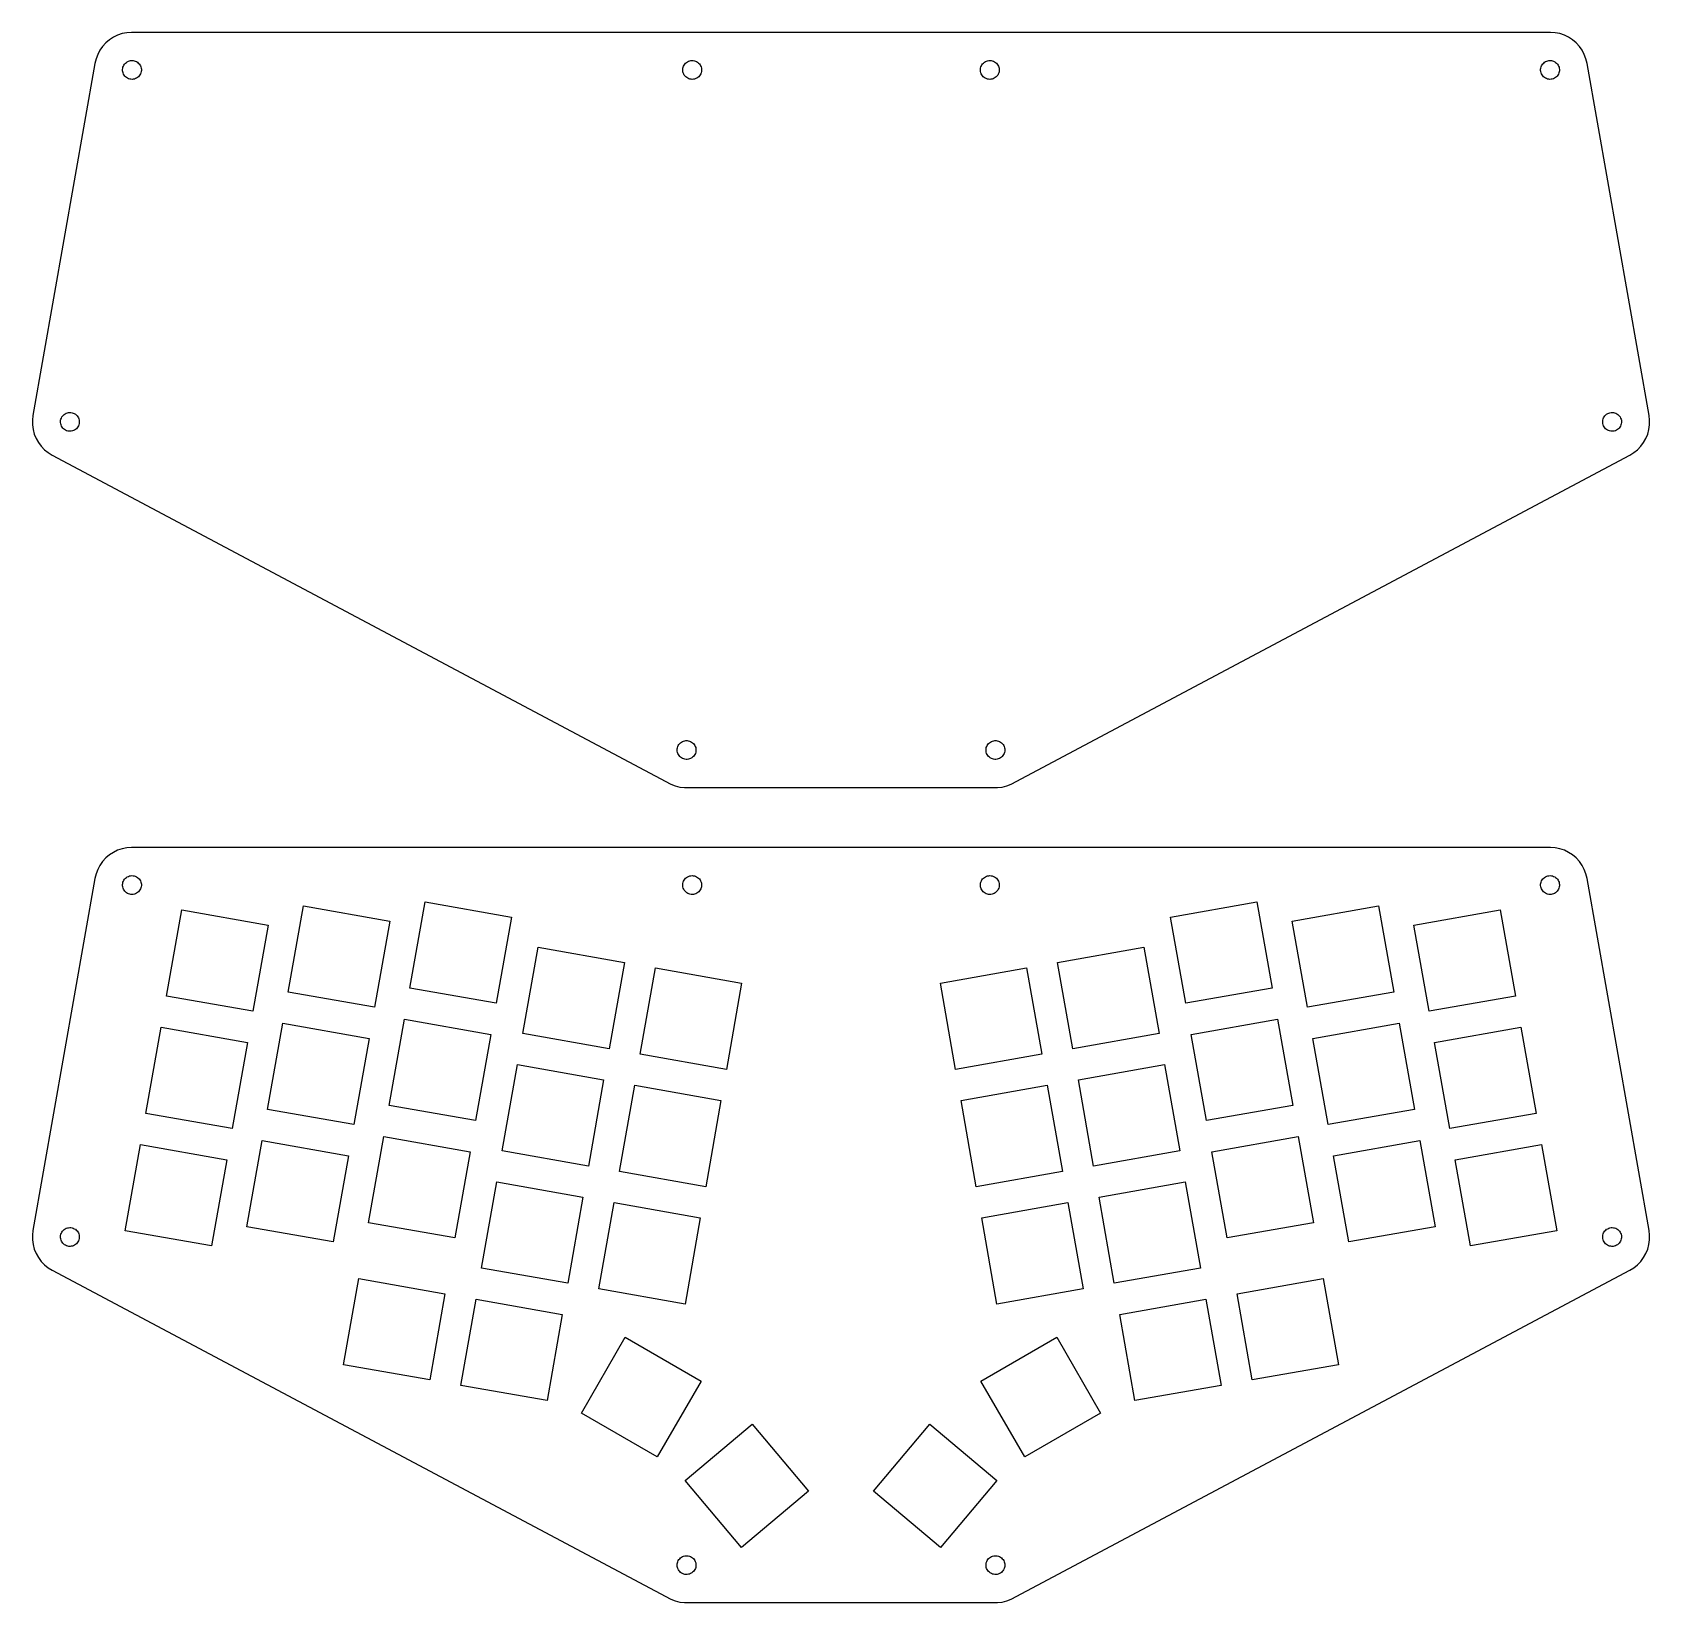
# Model space of a CAD drawing. Header units: metres. Extents: x -129 to 129, y -24 to 227.
import ezdxf

# ---------------------------------------------------------------- set-up
doc = ezdxf.new("R2010")
doc.units = ezdxf.units.M

msp = doc.modelspace()

# ---------------------------------------------------------------- linework, layer by layer
for p, q in [((-117.263, 224.959), (-117.771, 224.403)), ((-116.689, 225.448), (-117.263, 224.959)), ((-116.059, 225.86), (-116.689, 225.448)), ((-115.382, 226.191), (-116.059, 225.86)), ((-114.668, 226.433), (-115.382, 226.191)), ((-113.93, 226.585), (-114.668, 226.433)), ((-113.179, 226.643), (-113.93, 226.585)), ((113.179, 226.643), (-113.179, 226.643)), ((113.93, 226.585), (113.179, 226.643)), ((114.668, 226.433), (113.93, 226.585)), ((115.382, 226.191), (114.668, 226.433)), ((116.059, 225.86), (115.382, 226.191)), ((116.689, 225.448), (116.059, 225.86)), ((117.263, 224.959), (116.689, 225.448)), ((117.771, 224.403), (117.263, 224.959)), ((-118.827, 222.418), (-119.004, 221.685)), ((-118.559, 223.122), (-118.827, 222.418)), ((-118.205, 223.787), (-118.559, 223.122)), ((-117.771, 224.403), (-118.205, 223.787)), ((-113.994, 221.844), (-113.836, 221.948)), ((-113.836, 221.948), (-113.667, 222.03)), ((-113.667, 222.03), (-113.488, 222.091)), ((-113.488, 222.091), (-113.304, 222.129)), ((-113.304, 222.129), (-113.116, 222.143)), ((-113.116, 222.143), (-112.928, 222.134)), ((-112.928, 222.134), (-112.742, 222.101)), ((-112.742, 222.101), (-112.562, 222.046)), ((-112.562, 222.046), (-112.391, 221.968)), ((-112.391, 221.968), (-112.23, 221.869)), ((-112.23, 221.869), (-112.084, 221.751)), ((-24.6361, 221.844), (-24.4785, 221.948)), ((-24.4785, 221.948), (-24.3092, 222.03)), ((-24.3092, 222.03), (-24.1308, 222.091)), ((-24.1308, 222.091), (-23.9463, 222.129)), ((-23.9463, 222.129), (-23.7585, 222.143)), ((-23.7585, 222.143), (-23.5704, 222.134)), ((-23.5704, 222.134), (-23.3849, 222.101)), ((-23.3849, 222.101), (-23.2049, 222.046)), ((-23.2049, 222.046), (-23.0334, 221.968)), ((-23.0334, 221.968), (-22.8729, 221.869)), ((-22.8729, 221.869), (-22.7261, 221.751)), ((22.7261, 221.751), (22.8729, 221.869)), ((22.8729, 221.869), (23.0334, 221.968)), ((23.0334, 221.968), (23.2049, 222.046)), ((23.2049, 222.046), (23.3849, 222.101)), ((23.3849, 222.101), (23.5704, 222.134)), ((23.5704, 222.134), (23.7585, 222.143)), ((23.7585, 222.143), (23.9463, 222.129)), ((23.9463, 222.129), (24.1308, 222.091)), ((24.1308, 222.091), (24.3092, 222.03)), ((24.3092, 222.03), (24.4785, 221.948)), ((24.4785, 221.948), (24.6361, 221.844)), ((112.084, 221.751), (112.23, 221.869)), ((112.23, 221.869), (112.391, 221.968)), ((112.391, 221.968), (112.562, 222.046)), ((112.562, 222.046), (112.742, 222.101)), ((112.742, 222.101), (112.928, 222.134)), ((112.928, 222.134), (113.116, 222.143)), ((113.116, 222.143), (113.304, 222.129)), ((113.304, 222.129), (113.488, 222.091)), ((113.488, 222.091), (113.667, 222.03)), ((113.667, 222.03), (113.836, 221.948)), ((113.836, 221.948), (113.994, 221.844)), ((118.205, 223.787), (117.771, 224.403)), ((118.559, 223.122), (118.205, 223.787)), ((118.827, 222.418), (118.559, 223.122)), ((119.004, 221.685), (118.827, 222.418)), ((-119.004, 221.685), (-128.902, 165.551)), ((-114.593, 220.717), (-114.572, 220.904)), ((-114.591, 220.528), (-114.593, 220.717)), ((-114.564, 220.342), (-114.591, 220.528)), ((-114.572, 220.904), (-114.528, 221.087)), ((-114.515, 220.16), (-114.564, 220.342)), ((-114.528, 221.087), (-114.461, 221.263)), ((-114.443, 219.986), (-114.515, 220.16)), ((-114.461, 221.263), (-114.373, 221.429)), ((-114.35, 219.822), (-114.443, 219.986)), ((-114.373, 221.429), (-114.264, 221.583)), ((-114.237, 219.671), (-114.35, 219.822)), ((-114.264, 221.583), (-114.137, 221.722)), ((-114.107, 219.536), (-114.237, 219.671)), ((-114.137, 221.722), (-113.994, 221.844)), ((-113.96, 219.418), (-114.107, 219.536)), ((-113.799, 219.319), (-113.96, 219.418)), ((-113.628, 219.241), (-113.799, 219.319)), ((-112.354, 219.339), (-112.523, 219.257)), ((-112.197, 219.442), (-112.354, 219.339)), ((-112.053, 219.564), (-112.197, 219.442)), ((-112.084, 221.751), (-111.953, 221.616)), ((-111.926, 219.703), (-112.053, 219.564)), ((-111.953, 221.616), (-111.84, 221.465)), ((-111.818, 219.857), (-111.926, 219.703)), ((-111.84, 221.465), (-111.747, 221.301)), ((-111.729, 220.024), (-111.818, 219.857)), ((-111.747, 221.301), (-111.675, 221.127)), ((-111.662, 220.2), (-111.729, 220.024)), ((-111.675, 221.127), (-111.626, 220.945)), ((-111.618, 220.383), (-111.662, 220.2)), ((-111.626, 220.945), (-111.6, 220.758)), ((-111.597, 220.57), (-111.618, 220.383)), ((-111.6, 220.758), (-111.597, 220.57)), ((-25.2358, 220.717), (-25.2148, 220.904)), ((-25.2331, 220.528), (-25.2358, 220.717)), ((-25.2069, 220.342), (-25.2331, 220.528)), ((-25.2148, 220.904), (-25.1705, 221.087)), ((-25.1575, 220.16), (-25.2069, 220.342)), ((-25.1705, 221.087), (-25.1036, 221.263)), ((-25.0858, 219.986), (-25.1575, 220.16)), ((-25.1036, 221.263), (-25.0152, 221.429)), ((-24.9927, 219.822), (-25.0858, 219.986)), ((-25.0152, 221.429), (-24.9066, 221.583)), ((-24.8799, 219.671), (-24.9927, 219.822)), ((-24.9066, 221.583), (-24.7796, 221.722)), ((-24.749, 219.536), (-24.8799, 219.671)), ((-24.7796, 221.722), (-24.6361, 221.844)), ((-24.6022, 219.418), (-24.749, 219.536)), ((-24.4418, 219.319), (-24.6022, 219.418)), ((-24.2702, 219.241), (-24.4418, 219.319)), ((-22.9967, 219.339), (-23.166, 219.257)), ((-22.839, 219.442), (-22.9967, 219.339)), ((-22.6956, 219.564), (-22.839, 219.442)), ((-22.7261, 221.751), (-22.5953, 221.616)), ((-22.5686, 219.703), (-22.6956, 219.564)), ((-22.5953, 221.616), (-22.4824, 221.465)), ((-22.46, 219.857), (-22.5686, 219.703)), ((-22.4824, 221.465), (-22.3894, 221.301)), ((-22.3715, 220.024), (-22.46, 219.857)), ((-22.3894, 221.301), (-22.3176, 221.127)), ((-22.3046, 220.2), (-22.3715, 220.024)), ((-22.3176, 221.127), (-22.2682, 220.945)), ((-22.2604, 220.383), (-22.3046, 220.2)), ((-22.2682, 220.945), (-22.242, 220.758)), ((-22.2393, 220.57), (-22.2604, 220.383)), ((-22.242, 220.758), (-22.2393, 220.57)), ((22.2393, 220.57), (22.242, 220.758)), ((22.2604, 220.383), (22.2393, 220.57)), ((22.242, 220.758), (22.2682, 220.945)), ((22.3046, 220.2), (22.2604, 220.383)), ((22.2682, 220.945), (22.3176, 221.127)), ((22.3715, 220.024), (22.3046, 220.2)), ((22.3176, 221.127), (22.3894, 221.301)), ((22.46, 219.857), (22.3715, 220.024)), ((22.3894, 221.301), (22.4824, 221.465)), ((22.5686, 219.703), (22.46, 219.857)), ((22.4824, 221.465), (22.5953, 221.616)), ((22.6956, 219.564), (22.5686, 219.703)), ((22.5953, 221.616), (22.7261, 221.751)), ((22.839, 219.442), (22.6956, 219.564)), ((22.9967, 219.339), (22.839, 219.442)), ((23.166, 219.257), (22.9967, 219.339)), ((24.4418, 219.319), (24.2702, 219.241)), ((24.6022, 219.418), (24.4418, 219.319)), ((24.749, 219.536), (24.6022, 219.418)), ((24.6361, 221.844), (24.7796, 221.722)), ((24.8799, 219.671), (24.749, 219.536)), ((24.7796, 221.722), (24.9066, 221.583)), ((24.9927, 219.822), (24.8799, 219.671)), ((24.9066, 221.583), (25.0152, 221.429)), ((25.0858, 219.986), (24.9927, 219.822)), ((25.0152, 221.429), (25.1036, 221.263)), ((25.1575, 220.16), (25.0858, 219.986)), ((25.1036, 221.263), (25.1705, 221.087)), ((25.2069, 220.342), (25.1575, 220.16)), ((25.1705, 221.087), (25.2148, 220.904)), ((25.2331, 220.528), (25.2069, 220.342)), ((25.2148, 220.904), (25.2358, 220.717)), ((25.2358, 220.717), (25.2331, 220.528)), ((111.597, 220.57), (111.6, 220.758)), ((111.618, 220.383), (111.597, 220.57)), ((111.6, 220.758), (111.626, 220.945)), ((111.662, 220.2), (111.618, 220.383)), ((111.626, 220.945), (111.675, 221.127)), ((111.729, 220.024), (111.662, 220.2)), ((111.675, 221.127), (111.747, 221.301)), ((111.818, 219.857), (111.729, 220.024)), ((111.747, 221.301), (111.84, 221.465)), ((111.926, 219.703), (111.818, 219.857)), ((111.84, 221.465), (111.953, 221.616)), ((112.053, 219.564), (111.926, 219.703)), ((111.953, 221.616), (112.084, 221.751)), ((112.197, 219.442), (112.053, 219.564)), ((112.354, 219.339), (112.197, 219.442)), ((112.523, 219.257), (112.354, 219.339)), ((113.799, 219.319), (113.628, 219.241)), ((113.96, 219.418), (113.799, 219.319)), ((114.107, 219.536), (113.96, 219.418)), ((113.994, 221.844), (114.137, 221.722)), ((114.237, 219.671), (114.107, 219.536)), ((114.137, 221.722), (114.264, 221.583)), ((114.35, 219.822), (114.237, 219.671)), ((114.264, 221.583), (114.373, 221.429)), ((114.443, 219.986), (114.35, 219.822)), ((114.373, 221.429), (114.461, 221.263)), ((114.515, 220.16), (114.443, 219.986)), ((114.461, 221.263), (114.528, 221.087)), ((114.564, 220.342), (114.515, 220.16)), ((114.528, 221.087), (114.572, 220.904)), ((114.591, 220.528), (114.564, 220.342)), ((114.572, 220.904), (114.593, 220.717)), ((114.593, 220.717), (114.591, 220.528)), ((128.902, 165.551), (119.004, 221.685)), ((-113.448, 219.185), (-113.628, 219.241)), ((-113.262, 219.153), (-113.448, 219.185)), ((-113.074, 219.144), (-113.262, 219.153)), ((-112.886, 219.158), (-113.074, 219.144)), ((-112.702, 219.196), (-112.886, 219.158)), ((-112.523, 219.257), (-112.702, 219.196)), ((-24.0903, 219.185), (-24.2702, 219.241)), ((-23.9048, 219.153), (-24.0903, 219.185)), ((-23.7166, 219.144), (-23.9048, 219.153)), ((-23.5288, 219.158), (-23.7166, 219.144)), ((-23.3443, 219.196), (-23.5288, 219.158)), ((-23.166, 219.257), (-23.3443, 219.196)), ((23.3443, 219.196), (23.166, 219.257)), ((23.5288, 219.158), (23.3443, 219.196)), ((23.7166, 219.144), (23.5288, 219.158)), ((23.9048, 219.153), (23.7166, 219.144)), ((24.0903, 219.185), (23.9048, 219.153)), ((24.2702, 219.241), (24.0903, 219.185)), ((112.702, 219.196), (112.523, 219.257)), ((112.886, 219.158), (112.702, 219.196)), ((113.074, 219.144), (112.886, 219.158)), ((113.262, 219.153), (113.074, 219.144)), ((113.448, 219.185), (113.262, 219.153)), ((113.628, 219.241), (113.448, 219.185)), ((-128.902, 165.551), (-128.986, 164.802)), ((-124.426, 164.953), (-124.359, 165.129)), ((-124.359, 165.129), (-124.271, 165.295)), ((-124.271, 165.295), (-124.162, 165.449)), ((-124.162, 165.449), (-124.035, 165.588)), ((-124.035, 165.588), (-123.892, 165.71)), ((-123.892, 165.71), (-123.734, 165.814)), ((-123.734, 165.814), (-123.565, 165.896)), ((-123.565, 165.896), (-123.386, 165.957)), ((-123.386, 165.957), (-123.202, 165.995)), ((-123.202, 165.995), (-123.014, 166.009)), ((-123.014, 166.009), (-122.826, 166)), ((-122.826, 166), (-122.64, 165.967)), ((-122.64, 165.967), (-122.46, 165.912)), ((-122.46, 165.912), (-122.289, 165.834)), ((-122.289, 165.834), (-122.128, 165.735)), ((-122.128, 165.735), (-121.982, 165.617)), ((-121.982, 165.617), (-121.851, 165.482)), ((-121.851, 165.482), (-121.738, 165.331)), ((-121.738, 165.331), (-121.645, 165.167)), ((-121.645, 165.167), (-121.573, 164.993)), ((121.573, 164.993), (121.645, 165.167)), ((121.645, 165.167), (121.738, 165.331)), ((121.738, 165.331), (121.851, 165.482)), ((121.851, 165.482), (121.982, 165.617)), ((121.982, 165.617), (122.128, 165.735)), ((122.128, 165.735), (122.289, 165.834)), ((122.289, 165.834), (122.46, 165.912)), ((122.46, 165.912), (122.64, 165.967)), ((122.64, 165.967), (122.826, 166)), ((122.826, 166), (123.014, 166.009)), ((123.014, 166.009), (123.202, 165.995)), ((123.202, 165.995), (123.386, 165.957)), ((123.386, 165.957), (123.565, 165.896)), ((123.565, 165.896), (123.734, 165.814)), ((123.734, 165.814), (123.892, 165.71)), ((123.892, 165.71), (124.035, 165.588)), ((124.035, 165.588), (124.162, 165.449)), ((124.162, 165.449), (124.271, 165.295)), ((124.271, 165.295), (124.359, 165.129)), ((124.359, 165.129), (124.426, 164.953)), ((128.986, 164.802), (128.902, 165.551)), ((-128.986, 164.802), (-128.975, 164.049)), ((-128.975, 164.049), (-128.87, 163.303)), ((-128.87, 163.303), (-128.673, 162.576)), ((-128.673, 162.576), (-128.386, 161.879)), ((-124.491, 164.583), (-124.47, 164.77)), ((-124.489, 164.394), (-124.491, 164.583)), ((-124.462, 164.208), (-124.489, 164.394)), ((-124.47, 164.77), (-124.426, 164.953)), ((-124.413, 164.026), (-124.462, 164.208)), ((-124.341, 163.852), (-124.413, 164.026)), ((-124.248, 163.688), (-124.341, 163.852)), ((-124.135, 163.537), (-124.248, 163.688)), ((-124.005, 163.402), (-124.135, 163.537)), ((-123.858, 163.284), (-124.005, 163.402)), ((-123.697, 163.185), (-123.858, 163.284)), ((-123.526, 163.107), (-123.697, 163.185)), ((-123.346, 163.051), (-123.526, 163.107)), ((-123.16, 163.019), (-123.346, 163.051)), ((-122.972, 163.009), (-123.16, 163.019)), ((-122.784, 163.024), (-122.972, 163.009)), ((-122.6, 163.062), (-122.784, 163.024)), ((-122.421, 163.123), (-122.6, 163.062)), ((-122.252, 163.205), (-122.421, 163.123)), ((-122.095, 163.308), (-122.252, 163.205)), ((-121.951, 163.43), (-122.095, 163.308)), ((-121.824, 163.569), (-121.951, 163.43)), ((-121.715, 163.723), (-121.824, 163.569)), ((-121.627, 163.89), (-121.715, 163.723)), ((-121.56, 164.066), (-121.627, 163.89)), ((-121.573, 164.993), (-121.524, 164.811)), ((-121.516, 164.249), (-121.56, 164.066)), ((-121.524, 164.811), (-121.497, 164.624)), ((-121.495, 164.436), (-121.516, 164.249)), ((-121.497, 164.624), (-121.495, 164.436)), ((121.495, 164.436), (121.497, 164.624)), ((121.516, 164.249), (121.495, 164.436)), ((121.497, 164.624), (121.524, 164.811)), ((121.56, 164.066), (121.516, 164.249)), ((121.524, 164.811), (121.573, 164.993)), ((121.627, 163.89), (121.56, 164.066)), ((121.715, 163.723), (121.627, 163.89)), ((121.824, 163.569), (121.715, 163.723)), ((121.951, 163.43), (121.824, 163.569)), ((122.095, 163.308), (121.951, 163.43)), ((122.252, 163.205), (122.095, 163.308)), ((122.421, 163.123), (122.252, 163.205)), ((122.6, 163.062), (122.421, 163.123)), ((122.784, 163.024), (122.6, 163.062)), ((122.972, 163.009), (122.784, 163.024)), ((123.16, 163.019), (122.972, 163.009)), ((123.346, 163.051), (123.16, 163.019)), ((123.526, 163.107), (123.346, 163.051)), ((123.697, 163.185), (123.526, 163.107)), ((123.858, 163.284), (123.697, 163.185)), ((124.005, 163.402), (123.858, 163.284)), ((124.135, 163.537), (124.005, 163.402)), ((124.248, 163.688), (124.135, 163.537)), ((124.341, 163.852), (124.248, 163.688)), ((124.413, 164.026), (124.341, 163.852)), ((124.462, 164.208), (124.413, 164.026)), ((124.426, 164.953), (124.47, 164.77)), ((124.489, 164.394), (124.462, 164.208)), ((124.47, 164.77), (124.491, 164.583)), ((124.491, 164.583), (124.489, 164.394)), ((128.386, 161.879), (128.673, 162.576)), ((128.673, 162.576), (128.87, 163.303)), ((128.87, 163.303), (128.975, 164.049)), ((128.975, 164.049), (128.986, 164.802)), ((-128.386, 161.879), (-128.014, 161.224)), ((-128.014, 161.224), (-127.562, 160.621)), ((-127.562, 160.621), (-127.039, 160.079)), ((-127.039, 160.079), (-126.452, 159.606)), ((126.452, 159.606), (127.039, 160.079)), ((127.039, 160.079), (127.562, 160.621)), ((127.562, 160.621), (128.014, 161.224)), ((128.014, 161.224), (128.386, 161.879)), ((-126.452, 159.606), (-125.81, 159.212)), ((-125.81, 159.212), (-27.1458, 106.736)), ((27.1458, 106.736), (125.81, 159.212)), ((125.81, 159.212), (126.452, 159.606)), ((-25.4416, 113.444), (-25.2772, 113.536)), ((-25.2772, 113.536), (-25.1026, 113.606)), ((-25.1026, 113.606), (-24.9204, 113.654)), ((-24.9204, 113.654), (-24.7337, 113.679)), ((-24.7337, 113.679), (-24.5453, 113.68)), ((-24.5453, 113.68), (-24.3583, 113.658)), ((-24.3583, 113.658), (-24.1755, 113.613)), ((-24.1755, 113.613), (-23.9999, 113.544)), ((-23.9999, 113.544), (-23.8342, 113.455)), ((23.8342, 113.455), (23.9999, 113.544)), ((23.9999, 113.544), (24.1755, 113.613)), ((24.1755, 113.613), (24.3583, 113.658)), ((24.3583, 113.658), (24.5453, 113.68)), ((24.5453, 113.68), (24.7337, 113.679)), ((24.7337, 113.679), (24.9204, 113.654)), ((24.9204, 113.654), (25.1026, 113.606)), ((25.1026, 113.606), (25.2772, 113.536)), ((25.2772, 113.536), (25.4416, 113.444)), ((-26.129, 112.172), (-26.1185, 112.36)), ((-26.1159, 111.984), (-26.129, 112.172)), ((-26.1185, 112.36), (-26.0845, 112.546)), ((-26.0793, 111.8), (-26.1159, 111.984)), ((-26.0845, 112.546), (-26.0276, 112.725)), ((-26.0199, 111.621), (-26.0793, 111.8)), ((-26.0276, 112.725), (-25.9485, 112.896)), ((-25.9384, 111.451), (-26.0199, 111.621)), ((-25.9485, 112.896), (-25.8487, 113.056)), ((-25.8364, 111.293), (-25.9384, 111.451)), ((-25.8487, 113.056), (-25.7297, 113.202)), ((-25.7153, 111.148), (-25.8364, 111.293)), ((-25.7297, 113.202), (-25.5933, 113.332)), ((-25.5771, 111.02), (-25.7153, 111.148)), ((-25.5933, 113.332), (-25.4416, 113.444)), ((-25.424, 110.911), (-25.5771, 111.02)), ((-23.8342, 113.455), (-23.681, 113.345)), ((-23.6649, 111.034), (-23.8165, 110.922)), ((-23.681, 113.345), (-23.5428, 113.217)), ((-23.5285, 111.164), (-23.6649, 111.034)), ((-23.5428, 113.217), (-23.4217, 113.073)), ((-23.4094, 111.31), (-23.5285, 111.164)), ((-23.4217, 113.073), (-23.3197, 112.915)), ((-23.3096, 111.469), (-23.4094, 111.31)), ((-23.3197, 112.915), (-23.2383, 112.745)), ((-23.2306, 111.64), (-23.3096, 111.469)), ((-23.2383, 112.745), (-23.1788, 112.566)), ((-23.1736, 111.82), (-23.2306, 111.64)), ((-23.1788, 112.566), (-23.1423, 112.381)), ((-23.1396, 112.005), (-23.1736, 111.82)), ((-23.1423, 112.381), (-23.1291, 112.193)), ((-23.1291, 112.193), (-23.1396, 112.005)), ((23.1291, 112.193), (23.1423, 112.381)), ((23.1396, 112.005), (23.1291, 112.193)), ((23.1736, 111.82), (23.1396, 112.005)), ((23.1423, 112.381), (23.1788, 112.566)), ((23.2306, 111.64), (23.1736, 111.82)), ((23.1788, 112.566), (23.2383, 112.745)), ((23.3096, 111.469), (23.2306, 111.64)), ((23.2383, 112.745), (23.3197, 112.915)), ((23.4094, 111.31), (23.3096, 111.469)), ((23.3197, 112.915), (23.4217, 113.073)), ((23.5285, 111.164), (23.4094, 111.31)), ((23.4217, 113.073), (23.5428, 113.217)), ((23.6649, 111.034), (23.5285, 111.164)), ((23.5428, 113.217), (23.681, 113.345)), ((23.8165, 110.922), (23.6649, 111.034)), ((23.681, 113.345), (23.8342, 113.455)), ((25.5771, 111.02), (25.424, 110.911)), ((25.4416, 113.444), (25.5933, 113.332)), ((25.7153, 111.148), (25.5771, 111.02)), ((25.5933, 113.332), (25.7297, 113.202)), ((25.8364, 111.293), (25.7153, 111.148)), ((25.7297, 113.202), (25.8487, 113.056)), ((25.9384, 111.451), (25.8364, 111.293)), ((25.8487, 113.056), (25.9485, 112.896)), ((26.0199, 111.621), (25.9384, 111.451)), ((25.9485, 112.896), (26.0276, 112.725)), ((26.0793, 111.8), (26.0199, 111.621)), ((26.0276, 112.725), (26.0845, 112.546)), ((26.1159, 111.984), (26.0793, 111.8)), ((26.0845, 112.546), (26.1185, 112.36)), ((26.129, 112.172), (26.1159, 111.984)), ((26.1185, 112.36), (26.129, 112.172)), ((-25.2583, 110.821), (-25.424, 110.911)), ((-25.0826, 110.753), (-25.2583, 110.821)), ((-24.8999, 110.707), (-25.0826, 110.753)), ((-24.7128, 110.685), (-24.8999, 110.707)), ((-24.5244, 110.686), (-24.7128, 110.685)), ((-24.3377, 110.711), (-24.5244, 110.686)), ((-24.1556, 110.759), (-24.3377, 110.711)), ((-23.9809, 110.83), (-24.1556, 110.759)), ((-23.8165, 110.922), (-23.9809, 110.83)), ((23.9809, 110.83), (23.8165, 110.922)), ((24.1556, 110.759), (23.9809, 110.83)), ((24.3377, 110.711), (24.1556, 110.759)), ((24.5244, 110.686), (24.3377, 110.711)), ((24.7128, 110.685), (24.5244, 110.686)), ((24.8999, 110.707), (24.7128, 110.685)), ((25.0826, 110.753), (24.8999, 110.707)), ((25.2583, 110.821), (25.0826, 110.753)), ((25.424, 110.911), (25.2583, 110.821)), ((-27.1458, 106.736), (-26.4433, 106.464)), ((-26.4433, 106.464), (-25.7122, 106.281)), ((-25.7122, 106.281), (-24.964, 106.192)), ((-24.964, 106.192), (24.964, 106.192)), ((24.964, 106.192), (25.7122, 106.281)), ((25.7122, 106.281), (26.4433, 106.464)), ((26.4433, 106.464), (27.1458, 106.736)), ((-116.059, 95.8604), (-116.689, 95.4478)), ((-115.382, 96.1907), (-116.059, 95.8604)), ((-114.668, 96.4335), (-115.382, 96.1907)), ((-113.93, 96.585), (-114.668, 96.4335)), ((-113.179, 96.6428), (-113.93, 96.585)), ((113.179, 96.6428), (-113.179, 96.6428)), ((113.93, 96.585), (113.179, 96.6428)), ((114.668, 96.4335), (113.93, 96.585)), ((115.382, 96.1907), (114.668, 96.4335)), ((116.059, 95.8604), (115.382, 96.1907)), ((116.689, 95.4478), (116.059, 95.8604)), ((-118.559, 93.122), (-118.827, 92.4176)), ((-118.205, 93.7873), (-118.559, 93.122)), ((-117.771, 94.403), (-118.205, 93.7873)), ((-117.263, 94.9594), (-117.771, 94.403)), ((-116.689, 95.4478), (-117.263, 94.9594)), ((117.263, 94.9594), (116.689, 95.4478)), ((117.771, 94.403), (117.263, 94.9594)), ((118.205, 93.7873), (117.771, 94.403)), ((118.559, 93.122), (118.205, 93.7873)), ((118.827, 92.4176), (118.559, 93.122)), ((-119.004, 91.6853), (-128.902, 35.5512)), ((-118.827, 92.4176), (-119.004, 91.6853)), ((-114.593, 90.7167), (-114.572, 90.9039)), ((-114.591, 90.5283), (-114.593, 90.7167)), ((-114.564, 90.3418), (-114.591, 90.5283)), ((-114.572, 90.9039), (-114.528, 91.0869)), ((-114.515, 90.16), (-114.564, 90.3418)), ((-114.528, 91.0869), (-114.461, 91.263)), ((-114.461, 91.263), (-114.373, 91.4294)), ((-114.373, 91.4294), (-114.264, 91.5833)), ((-114.264, 91.5833), (-114.137, 91.7224)), ((-114.137, 91.7224), (-113.994, 91.8445)), ((-113.994, 91.8445), (-113.836, 91.9476)), ((-113.836, 91.9476), (-113.667, 92.0302)), ((-113.667, 92.0302), (-113.488, 92.0909)), ((-113.488, 92.0909), (-113.304, 92.1288)), ((-113.304, 92.1288), (-113.116, 92.1432)), ((-113.116, 92.1432), (-112.928, 92.134)), ((-112.928, 92.134), (-112.742, 92.1013)), ((-112.742, 92.1013), (-112.562, 92.0456)), ((-112.562, 92.0456), (-112.391, 91.9678)), ((-112.391, 91.9678), (-112.23, 91.8691)), ((-112.23, 91.8691), (-112.084, 91.7511)), ((-112.084, 91.7511), (-111.953, 91.6156)), ((-111.953, 91.6156), (-111.84, 91.4647)), ((-111.84, 91.4647), (-111.747, 91.3009)), ((-111.747, 91.3009), (-111.675, 91.1268)), ((-111.675, 91.1268), (-111.626, 90.945)), ((-111.618, 90.3829), (-111.662, 90.1998)), ((-111.626, 90.945), (-111.6, 90.7585)), ((-111.597, 90.5701), (-111.618, 90.3829)), ((-111.6, 90.7585), (-111.597, 90.5701)), ((-25.2358, 90.7167), (-25.2148, 90.9039)), ((-25.2331, 90.5283), (-25.2358, 90.7167)), ((-25.2069, 90.3418), (-25.2331, 90.5283)), ((-25.2148, 90.9039), (-25.1705, 91.087)), ((-25.1575, 90.16), (-25.2069, 90.3418)), ((-25.1705, 91.087), (-25.1036, 91.2631)), ((-25.1036, 91.2631), (-25.0152, 91.4294)), ((-25.0152, 91.4294), (-24.9066, 91.5833)), ((-24.9066, 91.5833), (-24.7796, 91.7224)), ((-24.7796, 91.7224), (-24.6361, 91.8445)), ((-24.6361, 91.8445), (-24.4785, 91.9476)), ((-24.4785, 91.9476), (-24.3092, 92.0302)), ((-24.3092, 92.0302), (-24.1308, 92.0909)), ((-24.1308, 92.0909), (-23.9463, 92.1288)), ((-23.9463, 92.1288), (-23.7585, 92.1432)), ((-23.7585, 92.1432), (-23.5704, 92.134)), ((-23.5704, 92.134), (-23.3849, 92.1013)), ((-23.3849, 92.1013), (-23.2049, 92.0456)), ((-23.2049, 92.0456), (-23.0334, 91.9678)), ((-23.0334, 91.9678), (-22.8729, 91.8691)), ((-22.8729, 91.8691), (-22.7261, 91.7511)), ((-22.7261, 91.7511), (-22.5953, 91.6156)), ((-22.5953, 91.6156), (-22.4824, 91.4647)), ((-22.4824, 91.4647), (-22.3894, 91.3009)), ((-22.3894, 91.3009), (-22.3176, 91.1268)), ((-22.3176, 91.1268), (-22.2682, 90.945)), ((-22.2604, 90.3829), (-22.3046, 90.1998)), ((-22.2682, 90.945), (-22.242, 90.7585)), ((-22.2393, 90.5701), (-22.2604, 90.3829)), ((-22.242, 90.7585), (-22.2393, 90.5701)), ((22.2393, 90.5701), (22.242, 90.7585)), ((22.2604, 90.3829), (22.2393, 90.5701)), ((22.242, 90.7585), (22.2682, 90.945)), ((22.3046, 90.1998), (22.2604, 90.3829)), ((22.2682, 90.945), (22.3176, 91.1268)), ((22.3176, 91.1268), (22.3894, 91.3009)), ((22.3894, 91.3009), (22.4824, 91.4647)), ((22.4824, 91.4647), (22.5953, 91.6156)), ((22.5953, 91.6156), (22.7261, 91.7511)), ((22.7261, 91.7511), (22.8729, 91.8691)), ((22.8729, 91.8691), (23.0334, 91.9678)), ((23.0334, 91.9678), (23.2049, 92.0456)), ((23.2049, 92.0456), (23.3849, 92.1013)), ((23.3849, 92.1013), (23.5704, 92.134)), ((23.5704, 92.134), (23.7585, 92.1432)), ((23.7585, 92.1432), (23.9463, 92.1288)), ((23.9463, 92.1288), (24.1308, 92.0909)), ((24.1308, 92.0909), (24.3092, 92.0302)), ((24.3092, 92.0302), (24.4785, 91.9476)), ((24.4785, 91.9476), (24.6361, 91.8445)), ((24.6361, 91.8445), (24.7796, 91.7224)), ((24.7796, 91.7224), (24.9066, 91.5833)), ((24.9066, 91.5833), (25.0152, 91.4294)), ((25.0152, 91.4294), (25.1036, 91.2631)), ((25.1036, 91.2631), (25.1705, 91.087)), ((25.2069, 90.3418), (25.1575, 90.16)), ((25.1705, 91.087), (25.2148, 90.9039)), ((25.2331, 90.5283), (25.2069, 90.3418)), ((25.2148, 90.9039), (25.2358, 90.7167)), ((25.2358, 90.7167), (25.2331, 90.5283)), ((111.597, 90.5701), (111.6, 90.7585)), ((111.618, 90.3829), (111.597, 90.5701)), ((111.6, 90.7585), (111.626, 90.945)), ((111.662, 90.1998), (111.618, 90.3829)), ((111.626, 90.945), (111.675, 91.1268)), ((111.675, 91.1268), (111.747, 91.3009)), ((111.747, 91.3009), (111.84, 91.4647)), ((111.84, 91.4647), (111.953, 91.6156)), ((111.953, 91.6156), (112.084, 91.7511)), ((112.084, 91.7511), (112.23, 91.8691)), ((112.23, 91.8691), (112.391, 91.9678)), ((112.391, 91.9678), (112.562, 92.0456)), ((112.562, 92.0456), (112.742, 92.1013)), ((112.742, 92.1013), (112.928, 92.134)), ((112.928, 92.134), (113.116, 92.1432)), ((113.116, 92.1432), (113.304, 92.1288)), ((113.304, 92.1288), (113.488, 92.0909)), ((113.488, 92.0909), (113.667, 92.0302)), ((113.667, 92.0302), (113.836, 91.9476)), ((113.836, 91.9476), (113.994, 91.8445)), ((113.994, 91.8445), (114.137, 91.7224)), ((114.137, 91.7224), (114.264, 91.5833)), ((114.264, 91.5833), (114.373, 91.4294)), ((114.373, 91.4294), (114.461, 91.263)), ((114.461, 91.263), (114.528, 91.0869)), ((114.564, 90.3418), (114.515, 90.16)), ((114.528, 91.0869), (114.572, 90.9039)), ((114.591, 90.5283), (114.564, 90.3418)), ((114.572, 90.9039), (114.593, 90.7167)), ((114.593, 90.7167), (114.591, 90.5283)), ((119.004, 91.6853), (118.827, 92.4176)), ((128.902, 35.5512), (119.004, 91.6853)), ((-114.443, 89.9858), (-114.515, 90.16)), ((-114.35, 89.8221), (-114.443, 89.9858)), ((-114.237, 89.6712), (-114.35, 89.8221)), ((-114.107, 89.5357), (-114.237, 89.6712)), ((-113.96, 89.4177), (-114.107, 89.5357)), ((-113.799, 89.319), (-113.96, 89.4177)), ((-113.628, 89.2411), (-113.799, 89.319)), ((-113.448, 89.1854), (-113.628, 89.2411)), ((-113.262, 89.1527), (-113.448, 89.1854)), ((-113.074, 89.1435), (-113.262, 89.1527)), ((-112.886, 89.158), (-113.074, 89.1435)), ((-112.702, 89.1959), (-112.886, 89.158)), ((-112.523, 89.2566), (-112.702, 89.1959)), ((-112.354, 89.3391), (-112.523, 89.2566)), ((-112.197, 89.4423), (-112.354, 89.3391)), ((-112.053, 89.5644), (-112.197, 89.4423)), ((-111.926, 89.7035), (-112.053, 89.5644)), ((-111.818, 89.8574), (-111.926, 89.7035)), ((-111.729, 90.0237), (-111.818, 89.8574)), ((-111.662, 90.1998), (-111.729, 90.0237)), ((-68.7602, 74.2101), (-66.3343, 87.9678)), ((-66.3343, 87.9678), (-52.5766, 85.5419)), ((-25.0858, 89.9858), (-25.1575, 90.16)), ((-24.9927, 89.8221), (-25.0858, 89.9858)), ((-24.8799, 89.6712), (-24.9927, 89.8221)), ((-24.749, 89.5357), (-24.8799, 89.6712)), ((-24.6022, 89.4177), (-24.749, 89.5357)), ((-24.4418, 89.319), (-24.6022, 89.4177)), ((-24.2702, 89.2412), (-24.4418, 89.319)), ((-24.0903, 89.1855), (-24.2702, 89.2412)), ((-23.9048, 89.1527), (-24.0903, 89.1855)), ((-23.7166, 89.1435), (-23.9048, 89.1527)), ((-23.5288, 89.158), (-23.7166, 89.1435)), ((-23.3443, 89.1959), (-23.5288, 89.158)), ((-23.166, 89.2566), (-23.3443, 89.1959)), ((-22.9967, 89.3392), (-23.166, 89.2566)), ((-22.839, 89.4423), (-22.9967, 89.3392)), ((-22.6956, 89.5644), (-22.839, 89.4423)), ((-22.5686, 89.7035), (-22.6956, 89.5644)), ((-22.46, 89.8574), (-22.5686, 89.7035)), ((-22.3715, 90.0237), (-22.46, 89.8574)), ((-22.3046, 90.1998), (-22.3715, 90.0237)), ((22.3715, 90.0237), (22.3046, 90.1998)), ((22.46, 89.8574), (22.3715, 90.0237)), ((22.5686, 89.7035), (22.46, 89.8574)), ((22.6956, 89.5644), (22.5686, 89.7035)), ((22.839, 89.4423), (22.6956, 89.5644)), ((22.9967, 89.3392), (22.839, 89.4423)), ((23.166, 89.2566), (22.9967, 89.3392)), ((23.3443, 89.1959), (23.166, 89.2566)), ((23.5288, 89.158), (23.3443, 89.1959)), ((23.7166, 89.1435), (23.5288, 89.158)), ((23.9048, 89.1527), (23.7166, 89.1435)), ((24.0903, 89.1855), (23.9048, 89.1527)), ((24.2702, 89.2412), (24.0903, 89.1855)), ((24.4418, 89.319), (24.2702, 89.2412)), ((24.6022, 89.4177), (24.4418, 89.319)), ((24.749, 89.5357), (24.6022, 89.4177)), ((24.8799, 89.6712), (24.749, 89.5357)), ((24.9927, 89.8221), (24.8799, 89.6712)), ((25.0858, 89.9858), (24.9927, 89.8221)), ((25.1575, 90.16), (25.0858, 89.9858)), ((52.5766, 85.5419), (66.3343, 87.9678)), ((66.3343, 87.9678), (68.7602, 74.2101)), ((111.729, 90.0237), (111.662, 90.1998)), ((111.818, 89.8574), (111.729, 90.0237)), ((111.926, 89.7035), (111.818, 89.8574)), ((112.053, 89.5644), (111.926, 89.7035)), ((112.197, 89.4423), (112.053, 89.5644)), ((112.354, 89.3391), (112.197, 89.4423)), ((112.523, 89.2566), (112.354, 89.3391)), ((112.702, 89.1959), (112.523, 89.2566)), ((112.886, 89.158), (112.702, 89.1959)), ((113.074, 89.1435), (112.886, 89.158)), ((113.262, 89.1527), (113.074, 89.1435)), ((113.448, 89.1854), (113.262, 89.1527)), ((113.628, 89.2411), (113.448, 89.1854)), ((113.799, 89.319), (113.628, 89.2411)), ((113.96, 89.4177), (113.799, 89.319)), ((114.107, 89.5357), (113.96, 89.4177)), ((114.237, 89.6712), (114.107, 89.5357)), ((114.35, 89.8221), (114.237, 89.6712)), ((114.443, 89.9858), (114.35, 89.8221)), ((114.515, 90.16), (114.443, 89.9858)), ((-107.572, 72.9302), (-105.146, 86.688)), ((-105.146, 86.688), (-91.3884, 84.2621)), ((-88.1661, 73.5701), (-85.7402, 87.3279)), ((-85.7402, 87.3279), (-71.9825, 84.902)), ((-52.5766, 85.5419), (-55.0024, 71.7842)), ((55.0024, 71.7842), (52.5766, 85.5419)), ((71.9825, 84.902), (85.7402, 87.3279)), ((85.7402, 87.3279), (88.1661, 73.5701)), ((91.3884, 84.2621), (105.146, 86.688)), ((105.146, 86.688), (107.572, 72.9302)), ((-91.3884, 84.2621), (-93.8143, 70.5044)), ((-71.9825, 84.902), (-74.4084, 71.1443)), ((74.4084, 71.1443), (71.9825, 84.902)), ((93.8143, 70.5044), (91.3884, 84.2621)), ((-50.7434, 66.9715), (-48.3176, 80.7293)), ((-48.3176, 80.7293), (-34.5598, 78.3034)), ((34.5598, 78.3034), (48.3176, 80.7293)), ((48.3176, 80.7293), (50.7434, 66.9715)), ((-34.5598, 78.3034), (-36.9857, 64.5457)), ((-32.0321, 63.6722), (-29.6062, 77.4299)), ((-29.6062, 77.4299), (-15.8484, 75.0041)), ((15.8484, 75.0041), (29.6062, 77.4299)), ((29.6062, 77.4299), (32.0321, 63.6722)), ((36.9857, 64.5457), (34.5598, 78.3034)), ((-15.8484, 75.0041), (-18.2743, 61.2463)), ((18.2743, 61.2463), (15.8484, 75.0041)), ((-93.8143, 70.5044), (-107.572, 72.9302)), ((-74.4084, 71.1443), (-88.1661, 73.5701)), ((-55.0024, 71.7842), (-68.7602, 74.2101)), ((68.7602, 74.2101), (55.0024, 71.7842)), ((88.1661, 73.5701), (74.4084, 71.1443)), ((107.572, 72.9302), (93.8143, 70.5044)), ((-110.871, 54.2189), (-108.445, 67.9766)), ((-108.445, 67.9766), (-94.6877, 65.5508)), ((-91.4654, 54.8588), (-89.0396, 68.6165)), ((-89.0396, 68.6165), (-75.2818, 66.1907)), ((-72.0595, 55.4987), (-69.6336, 69.2565)), ((-69.6336, 69.2565), (-55.8759, 66.8306)), ((55.8759, 66.8306), (69.6336, 69.2565)), ((69.6336, 69.2565), (72.0595, 55.4987)), ((75.2818, 66.1907), (89.0396, 68.6165)), ((89.0396, 68.6165), (91.4654, 54.8588)), ((94.6877, 65.5508), (108.445, 67.9766)), ((108.445, 67.9766), (110.871, 54.2189)), ((-94.6877, 65.5508), (-97.1136, 51.793)), ((-75.2818, 66.1907), (-77.7077, 52.4329)), ((-55.8759, 66.8306), (-58.3017, 53.0728)), ((-36.9857, 64.5457), (-50.7434, 66.9715)), ((50.7434, 66.9715), (36.9857, 64.5457)), ((58.3017, 53.0728), (55.8759, 66.8306)), ((77.7077, 52.4329), (75.2818, 66.1907)), ((97.1136, 51.793), (94.6877, 65.5508)), ((-54.0427, 48.2602), (-51.6169, 62.0179)), ((-51.6169, 62.0179), (-37.8591, 59.5921)), ((-18.2743, 61.2463), (-32.0321, 63.6722)), ((32.0321, 63.6722), (18.2743, 61.2463)), ((37.8591, 59.5921), (51.6169, 62.0179)), ((51.6169, 62.0179), (54.0427, 48.2602)), ((-37.8591, 59.5921), (-40.285, 45.8343)), ((40.285, 45.8343), (37.8591, 59.5921)), ((-35.3314, 44.9608), (-32.9055, 58.7186)), ((-32.9055, 58.7186), (-19.1478, 56.2927)), ((19.1478, 56.2927), (32.9055, 58.7186)), ((32.9055, 58.7186), (35.3314, 44.9608)), ((-97.1136, 51.793), (-110.871, 54.2189)), ((-77.7077, 52.4329), (-91.4654, 54.8588)), ((-58.3017, 53.0728), (-72.0595, 55.4987)), ((-19.1478, 56.2927), (-21.5736, 42.535)), ((21.5736, 42.535), (19.1478, 56.2927)), ((72.0595, 55.4987), (58.3017, 53.0728)), ((91.4654, 54.8588), (77.7077, 52.4329)), ((110.871, 54.2189), (97.1136, 51.793)), ((-114.171, 35.5075), (-111.745, 49.2653)), ((-111.745, 49.2653), (-97.9871, 46.8394)), ((-94.7647, 36.1474), (-92.3389, 49.9052)), ((-92.3389, 49.9052), (-78.5811, 47.4793)), ((-75.3588, 36.7874), (-72.9329, 50.5451)), ((-72.9329, 50.5451), (-59.1752, 48.1192)), ((59.1752, 48.1192), (72.9329, 50.5451)), ((72.9329, 50.5451), (75.3588, 36.7874)), ((78.5811, 47.4793), (92.3389, 49.9052)), ((92.3389, 49.9052), (94.7647, 36.1474)), ((97.9871, 46.8394), (111.745, 49.2653)), ((111.745, 49.2653), (114.171, 35.5075)), ((-97.9871, 46.8394), (-100.413, 33.0817)), ((-78.5811, 47.4793), (-81.007, 33.7216)), ((-59.1752, 48.1192), (-61.601, 34.3615)), ((-40.285, 45.8343), (-54.0427, 48.2602)), ((54.0427, 48.2602), (40.285, 45.8343)), ((61.601, 34.3615), (59.1752, 48.1192)), ((81.007, 33.7216), (78.5811, 47.4793)), ((100.413, 33.0817), (97.9871, 46.8394)), ((-21.5736, 42.535), (-35.3314, 44.9608)), ((35.3314, 44.9608), (21.5736, 42.535)), ((-57.342, 29.5488), (-54.9162, 43.3066)), ((-54.9162, 43.3066), (-41.1584, 40.8807)), ((41.1584, 40.8807), (54.9162, 43.3066)), ((54.9162, 43.3066), (57.342, 29.5488)), ((-41.1584, 40.8807), (-43.5843, 27.123)), ((-38.6307, 26.2495), (-36.2048, 40.0072)), ((-36.2048, 40.0072), (-22.4471, 37.5814)), ((22.4471, 37.5814), (36.2048, 40.0072)), ((36.2048, 40.0072), (38.6307, 26.2495)), ((43.5843, 27.123), (41.1584, 40.8807)), ((-81.007, 33.7216), (-94.7647, 36.1474)), ((-61.601, 34.3615), (-75.3588, 36.7874)), ((-22.4471, 37.5814), (-24.8729, 23.8236)), ((24.8729, 23.8236), (22.4471, 37.5814)), ((75.3588, 36.7874), (61.601, 34.3615)), ((94.7647, 36.1474), (81.007, 33.7216)), ((-128.902, 35.5512), (-128.986, 34.8024)), ((-128.986, 34.8024), (-128.975, 34.049)), ((-128.975, 34.049), (-128.87, 33.3029)), ((-124.491, 34.5826), (-124.47, 34.7698)), ((-124.489, 34.3943), (-124.491, 34.5826)), ((-124.462, 34.2077), (-124.489, 34.3943)), ((-124.47, 34.7698), (-124.426, 34.9529)), ((-124.413, 34.0259), (-124.462, 34.2077)), ((-124.426, 34.9529), (-124.359, 35.129)), ((-124.341, 33.8518), (-124.413, 34.0259)), ((-124.359, 35.129), (-124.271, 35.2953)), ((-124.248, 33.688), (-124.341, 33.8518)), ((-124.271, 35.2953), (-124.162, 35.4493)), ((-124.135, 33.5372), (-124.248, 33.688)), ((-124.162, 35.4493), (-124.035, 35.5883)), ((-124.005, 33.4017), (-124.135, 33.5372)), ((-124.035, 35.5883), (-123.892, 35.7104)), ((-123.892, 35.7104), (-123.734, 35.8136)), ((-123.734, 35.8136), (-123.565, 35.8962)), ((-123.565, 35.8962), (-123.386, 35.9569)), ((-123.386, 35.9569), (-123.202, 35.9948)), ((-123.202, 35.9948), (-123.014, 36.0092)), ((-123.014, 36.0092), (-122.826, 36)), ((-122.826, 36), (-122.64, 35.9673)), ((-122.64, 35.9673), (-122.46, 35.9116)), ((-122.46, 35.9116), (-122.289, 35.8338)), ((-122.289, 35.8338), (-122.128, 35.7351)), ((-122.128, 35.7351), (-121.982, 35.617)), ((-121.982, 35.617), (-121.851, 35.4815)), ((-121.824, 33.5694), (-121.951, 33.4303)), ((-121.851, 35.4815), (-121.738, 35.3307)), ((-121.715, 33.7234), (-121.824, 33.5694)), ((-121.738, 35.3307), (-121.645, 35.1669)), ((-121.627, 33.8897), (-121.715, 33.7234)), ((-121.645, 35.1669), (-121.573, 34.9928)), ((-121.56, 34.0658), (-121.627, 33.8897)), ((-121.573, 34.9928), (-121.524, 34.811)), ((-121.516, 34.2489), (-121.56, 34.0658)), ((-121.524, 34.811), (-121.497, 34.6244)), ((-121.495, 34.4361), (-121.516, 34.2489)), ((-121.497, 34.6244), (-121.495, 34.4361)), ((-100.413, 33.0817), (-114.171, 35.5075)), ((114.171, 35.5075), (100.413, 33.0817)), ((121.495, 34.4361), (121.497, 34.6244)), ((121.516, 34.2489), (121.495, 34.4361)), ((121.497, 34.6244), (121.524, 34.811)), ((121.56, 34.0658), (121.516, 34.2489)), ((121.524, 34.811), (121.573, 34.9928)), ((121.627, 33.8897), (121.56, 34.0658)), ((121.573, 34.9928), (121.645, 35.1669)), ((121.715, 33.7234), (121.627, 33.8897)), ((121.645, 35.1669), (121.738, 35.3307)), ((121.824, 33.5694), (121.715, 33.7234)), ((121.738, 35.3307), (121.851, 35.4815)), ((121.951, 33.4303), (121.824, 33.5694)), ((121.851, 35.4815), (121.982, 35.617)), ((121.982, 35.617), (122.128, 35.7351)), ((122.128, 35.7351), (122.289, 35.8338)), ((122.289, 35.8338), (122.46, 35.9116)), ((122.46, 35.9116), (122.64, 35.9673)), ((122.64, 35.9673), (122.826, 36)), ((122.826, 36), (123.014, 36.0092)), ((123.014, 36.0092), (123.202, 35.9948)), ((123.202, 35.9948), (123.386, 35.9569)), ((123.386, 35.9569), (123.565, 35.8962)), ((123.565, 35.8962), (123.734, 35.8136)), ((123.734, 35.8136), (123.892, 35.7104)), ((123.892, 35.7104), (124.035, 35.5883)), ((124.135, 33.5372), (124.005, 33.4017)), ((124.035, 35.5883), (124.162, 35.4493)), ((124.248, 33.688), (124.135, 33.5372)), ((124.162, 35.4493), (124.271, 35.2953)), ((124.341, 33.8518), (124.248, 33.688)), ((124.271, 35.2953), (124.359, 35.129)), ((124.413, 34.0259), (124.341, 33.8518)), ((124.359, 35.129), (124.426, 34.9529)), ((124.462, 34.2077), (124.413, 34.0259)), ((124.426, 34.9529), (124.47, 34.7698)), ((124.489, 34.3943), (124.462, 34.2077)), ((124.47, 34.7698), (124.491, 34.5826)), ((124.491, 34.5826), (124.489, 34.3943)), ((128.87, 33.3029), (128.975, 34.049)), ((128.986, 34.8024), (128.902, 35.5512)), ((128.975, 34.049), (128.986, 34.8024)), ((-128.87, 33.3029), (-128.673, 32.5757)), ((-128.673, 32.5757), (-128.386, 31.8791)), ((-128.386, 31.8791), (-128.014, 31.224)), ((-128.014, 31.224), (-127.562, 30.6206)), ((-123.858, 33.2836), (-124.005, 33.4017)), ((-123.697, 33.1849), (-123.858, 33.2836)), ((-123.526, 33.1071), (-123.697, 33.1849)), ((-123.346, 33.0514), (-123.526, 33.1071)), ((-123.16, 33.0187), (-123.346, 33.0514)), ((-122.972, 33.0095), (-123.16, 33.0187)), ((-122.784, 33.024), (-122.972, 33.0095)), ((-122.6, 33.0618), (-122.784, 33.024)), ((-122.421, 33.1225), (-122.6, 33.0618)), ((-122.252, 33.2051), (-122.421, 33.1225)), ((-122.095, 33.3083), (-122.252, 33.2051)), ((-121.951, 33.4303), (-122.095, 33.3083)), ((122.095, 33.3083), (121.951, 33.4303)), ((122.252, 33.2051), (122.095, 33.3083)), ((122.421, 33.1225), (122.252, 33.2051)), ((122.6, 33.0618), (122.421, 33.1225)), ((122.784, 33.024), (122.6, 33.0618)), ((122.972, 33.0095), (122.784, 33.024)), ((123.16, 33.0187), (122.972, 33.0095)), ((123.346, 33.0514), (123.16, 33.0187)), ((123.526, 33.1071), (123.346, 33.0514)), ((123.697, 33.1849), (123.526, 33.1071)), ((123.858, 33.2836), (123.697, 33.1849)), ((124.005, 33.4017), (123.858, 33.2836)), ((127.562, 30.6206), (128.014, 31.224)), ((128.014, 31.224), (128.386, 31.8791)), ((128.386, 31.8791), (128.673, 32.5757)), ((128.673, 32.5757), (128.87, 33.3029)), ((-127.562, 30.6206), (-127.039, 30.0786)), ((-127.039, 30.0786), (-126.452, 29.6065)), ((-126.452, 29.6065), (-125.81, 29.2117)), ((-125.81, 29.2117), (-27.1458, -23.2639)), ((-43.5843, 27.123), (-57.342, 29.5488)), ((27.1458, -23.2639), (125.81, 29.2117)), ((57.342, 29.5488), (43.5843, 27.123)), ((125.81, 29.2117), (126.452, 29.6065)), ((126.452, 29.6065), (127.039, 30.0786)), ((127.039, 30.0786), (127.562, 30.6206)), ((-79.3527, 14.1368), (-76.9268, 27.8945)), ((-76.9268, 27.8945), (-63.1691, 25.4687)), ((-24.8729, 23.8236), (-38.6307, 26.2495)), ((38.6307, 26.2495), (24.8729, 23.8236)), ((63.1691, 25.4687), (76.9268, 27.8945)), ((76.9268, 27.8945), (79.3527, 14.1368)), ((-63.1691, 25.4687), (-65.595, 11.7109)), ((-60.6414, 10.8375), (-58.2155, 24.5952)), ((-58.2155, 24.5952), (-44.4577, 22.1694)), ((44.4577, 22.1694), (58.2155, 24.5952)), ((58.2155, 24.5952), (60.6414, 10.8375)), ((65.595, 11.7109), (63.1691, 25.4687)), ((-44.4577, 22.1694), (-46.8836, 8.4116)), ((46.8836, 8.4116), (44.4577, 22.1694)), ((-41.408, 6.4186), (-34.423, 18.517)), ((-34.423, 18.517), (-22.3246, 11.532)), ((22.3246, 11.532), (34.423, 18.517)), ((34.423, 18.517), (41.408, 6.4186)), ((-65.595, 11.7109), (-79.3527, 14.1368)), ((79.3527, 14.1368), (65.595, 11.7109)), ((-46.8836, 8.4116), (-60.6414, 10.8375)), ((-22.3246, 11.532), (-29.3096, -0.5663)), ((29.3096, -0.5663), (22.3246, 11.532)), ((60.6414, 10.8375), (46.8836, 8.4116)), ((-29.3096, -0.5663), (-41.408, 6.4186)), ((41.408, 6.4186), (29.3096, -0.5663)), ((-24.8458, -4.3119), (-14.1442, 4.6678)), ((-14.1442, 4.6678), (-5.1645, -6.0338)), ((5.1645, -6.0338), (14.1442, 4.6678)), ((14.1442, 4.6678), (24.8458, -4.3119)), ((-15.8661, -15.0135), (-24.8458, -4.3119)), ((24.8458, -4.3119), (15.8661, -15.0135)), ((-5.1645, -6.0338), (-15.8661, -15.0135)), ((15.8661, -15.0135), (5.1645, -6.0338)), ((-26.129, -17.8277), (-26.1185, -17.6396)), ((-26.1159, -18.0156), (-26.129, -17.8277)), ((-26.1185, -17.6396), (-26.0845, -17.4543)), ((-26.0793, -18.2004), (-26.1159, -18.0156)), ((-26.0845, -17.4543), (-26.0276, -17.2747)), ((-26.0276, -17.2747), (-25.9485, -17.1037)), ((-25.9485, -17.1037), (-25.8487, -16.944)), ((-25.8487, -16.944), (-25.7297, -16.798)), ((-25.7297, -16.798), (-25.5933, -16.6681)), ((-25.5933, -16.6681), (-25.4416, -16.5563)), ((-25.4416, -16.5563), (-25.2772, -16.4644)), ((-25.2772, -16.4644), (-25.1026, -16.3939)), ((-25.1026, -16.3939), (-24.9204, -16.3458)), ((-24.9204, -16.3458), (-24.7337, -16.3208)), ((-24.7337, -16.3208), (-24.5453, -16.3195)), ((-24.5453, -16.3195), (-24.3583, -16.3418)), ((-24.3583, -16.3418), (-24.1755, -16.3874)), ((-24.1755, -16.3874), (-23.9999, -16.4555)), ((-23.9999, -16.4555), (-23.8342, -16.5451)), ((-23.8342, -16.5451), (-23.681, -16.6548)), ((-23.681, -16.6548), (-23.5428, -16.7828)), ((-23.5428, -16.7828), (-23.4217, -16.9271)), ((-23.4217, -16.9271), (-23.3197, -17.0854)), ((-23.3197, -17.0854), (-23.2383, -17.2553)), ((-23.2383, -17.2553), (-23.1788, -17.434)), ((-23.1788, -17.434), (-23.1423, -17.6188)), ((-23.1396, -17.9948), (-23.1736, -18.1801)), ((-23.1423, -17.6188), (-23.1291, -17.8067)), ((-23.1291, -17.8067), (-23.1396, -17.9948)), ((23.1291, -17.8067), (23.1423, -17.6188)), ((23.1396, -17.9948), (23.1291, -17.8067)), ((23.1736, -18.1801), (23.1396, -17.9948)), ((23.1423, -17.6188), (23.1788, -17.434)), ((23.1788, -17.434), (23.2383, -17.2553)), ((23.2383, -17.2553), (23.3197, -17.0854)), ((23.3197, -17.0854), (23.4217, -16.9271)), ((23.4217, -16.9271), (23.5428, -16.7828)), ((23.5428, -16.7828), (23.681, -16.6548)), ((23.681, -16.6548), (23.8342, -16.5451)), ((23.8342, -16.5451), (23.9999, -16.4555)), ((23.9999, -16.4555), (24.1755, -16.3874)), ((24.1755, -16.3874), (24.3583, -16.3418)), ((24.3583, -16.3418), (24.5453, -16.3195)), ((24.5453, -16.3195), (24.7337, -16.3208)), ((24.7337, -16.3208), (24.9204, -16.3458)), ((24.9204, -16.3458), (25.1026, -16.3939)), ((25.1026, -16.3939), (25.2772, -16.4644)), ((25.2772, -16.4644), (25.4416, -16.5563)), ((25.4416, -16.5563), (25.5933, -16.6681)), ((25.5933, -16.6681), (25.7297, -16.798)), ((25.7297, -16.798), (25.8487, -16.944)), ((25.8487, -16.944), (25.9485, -17.1037)), ((25.9485, -17.1037), (26.0276, -17.2747)), ((26.0276, -17.2747), (26.0845, -17.4543)), ((26.1159, -18.0156), (26.0793, -18.2004)), ((26.0845, -17.4543), (26.1185, -17.6396)), ((26.129, -17.8277), (26.1159, -18.0156)), ((26.1185, -17.6396), (26.129, -17.8277)), ((-26.0199, -18.3791), (-26.0793, -18.2004)), ((-25.9384, -18.549), (-26.0199, -18.3791)), ((-25.8364, -18.7073), (-25.9384, -18.549)), ((-25.7153, -18.8516), (-25.8364, -18.7073)), ((-25.5771, -18.9796), (-25.7153, -18.8516)), ((-25.424, -19.0893), (-25.5771, -18.9796)), ((-25.2583, -19.1789), (-25.424, -19.0893)), ((-25.0826, -19.247), (-25.2583, -19.1789)), ((-24.8999, -19.2926), (-25.0826, -19.247)), ((-24.7128, -19.3148), (-24.8999, -19.2926)), ((-24.5244, -19.3135), (-24.7128, -19.3148)), ((-24.3377, -19.2886), (-24.5244, -19.3135)), ((-24.1556, -19.2405), (-24.3377, -19.2886)), ((-23.9809, -19.1699), (-24.1556, -19.2405)), ((-23.8165, -19.078), (-23.9809, -19.1699)), ((-23.6649, -18.9663), (-23.8165, -19.078)), ((-23.5285, -18.8363), (-23.6649, -18.9663)), ((-23.4094, -18.6904), (-23.5285, -18.8363)), ((-23.3096, -18.5306), (-23.4094, -18.6904)), ((-23.2306, -18.3596), (-23.3096, -18.5306)), ((-23.1736, -18.1801), (-23.2306, -18.3596)), ((23.2306, -18.3596), (23.1736, -18.1801)), ((23.3096, -18.5306), (23.2306, -18.3596)), ((23.4094, -18.6904), (23.3096, -18.5306)), ((23.5285, -18.8363), (23.4094, -18.6904)), ((23.6649, -18.9663), (23.5285, -18.8363)), ((23.8165, -19.078), (23.6649, -18.9663)), ((23.9809, -19.1699), (23.8165, -19.078)), ((24.1556, -19.2405), (23.9809, -19.1699)), ((24.3377, -19.2886), (24.1556, -19.2405)), ((24.5244, -19.3135), (24.3377, -19.2886)), ((24.7128, -19.3148), (24.5244, -19.3135)), ((24.8999, -19.2926), (24.7128, -19.3148)), ((25.0826, -19.247), (24.8999, -19.2926)), ((25.2583, -19.1789), (25.0826, -19.247)), ((25.424, -19.0893), (25.2583, -19.1789)), ((25.5771, -18.9796), (25.424, -19.0893)), ((25.7153, -18.8516), (25.5771, -18.9796)), ((25.8364, -18.7073), (25.7153, -18.8516)), ((25.9384, -18.549), (25.8364, -18.7073)), ((26.0199, -18.3791), (25.9384, -18.549)), ((26.0793, -18.2004), (26.0199, -18.3791)), ((-27.1458, -23.2639), (-26.4433, -23.5363)), ((-26.4433, -23.5363), (-25.7122, -23.7186)), ((-25.7122, -23.7186), (-24.964, -23.8078)), ((-24.964, -23.8078), (24.964, -23.8078)), ((24.964, -23.8078), (25.7122, -23.7186)), ((25.7122, -23.7186), (26.4433, -23.5363)), ((26.4433, -23.5363), (27.1458, -23.2639))]:
    msp.add_line(p, q)

doc.saveas('drawing.dxf')
